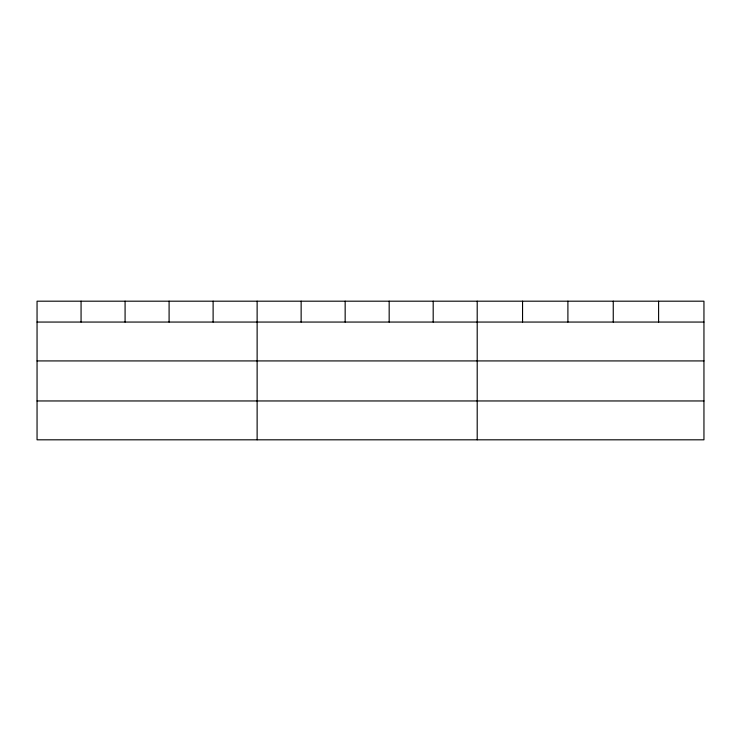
<?xml version="1.0" encoding="UTF-8"?>
<svg xmlns="http://www.w3.org/2000/svg" width="741" height="741" viewBox="0 0 741 741"><rect width="100%" height="100%" fill="white"/><g stroke="black" fill="none" stroke-linecap="round" stroke-linejoin="round"><path stroke-width="1.11" d="M703.95 360.923L703.95 301.189L37.05 301.189L37.05 439.811L703.95 439.811L703.95 360.923L37.05 360.923M37.05 322.057L703.95 322.057M37.05 400.955L703.95 400.955M658.601 301.189L658.601 322.057M613.252 301.189L613.252 322.057M567.902 301.189L567.902 322.057M522.553 301.189L522.553 322.057M477.204 301.189L477.204 439.811M433.189 301.189L433.189 322.057M389.173 301.189L389.173 322.057M345.158 301.189L345.158 322.057M301.142 301.189L301.142 322.057M257.127 301.189L257.127 439.811M213.112 301.189L213.112 322.057M169.096 301.189L169.096 322.057M125.081 301.189L125.081 322.057M81.065 301.189L81.065 322.057"/></g></svg>
